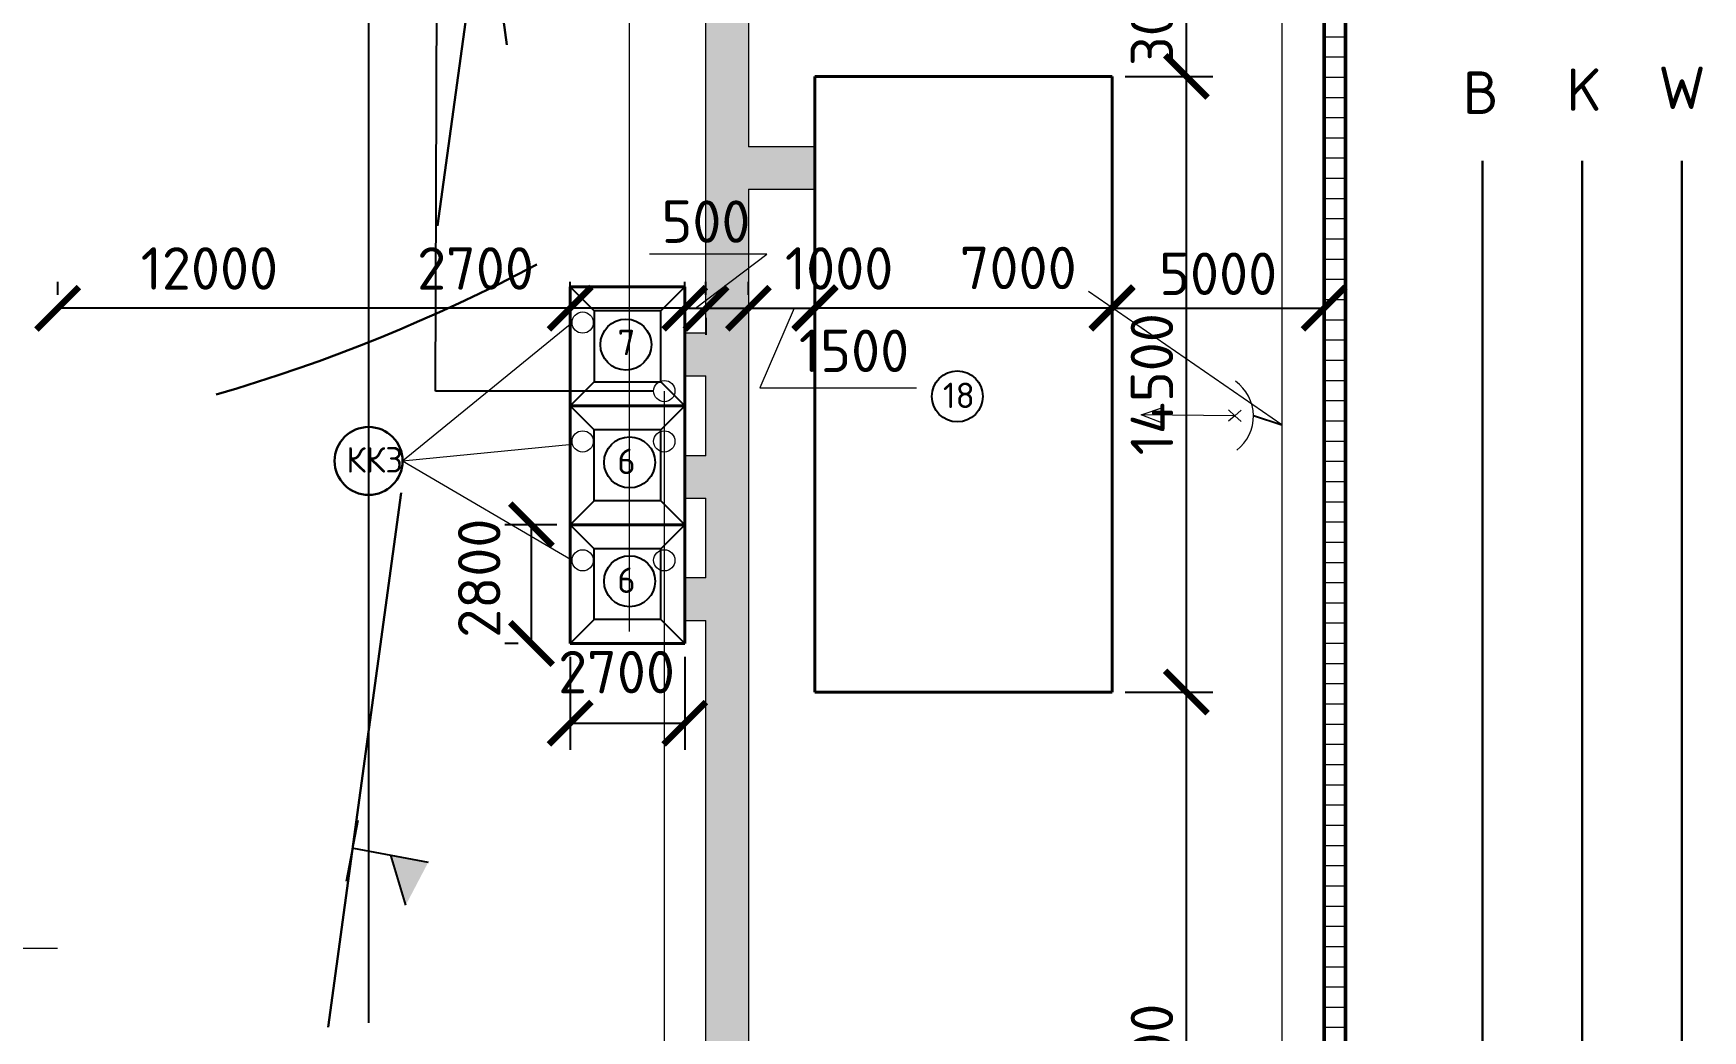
# Model space of a CAD drawing. Header units: millimetres. Extents: x -782 to 10910, y 3841 to 13237.
# Drawn here: x 6197.6 to 6276.3, y 7536.9 to 7583.9 of the extents above; entities that cross this region are included whole.
import ezdxf

# ---------------------------------------------------------------- set-up
doc = ezdxf.new("R2010")
doc.units = ezdxf.units.MM
doc.linetypes.add('штриховая2', pattern=[9.525, 6.35, -3.175])
doc.layers.add('1', color=7, linetype='Continuous')
for name, color, linetype, lineweight in [('желтый', 2, 'Continuous', 30), ('красный', 1, 'Continuous', 30), ('Оbводка', 1, 'Continuous', 90), ('Тонкая 0.3', 140, 'Continuous', 25)]:
    doc.layers.add(name, color=color, linetype=linetype, lineweight=lineweight)
doc.styles.add('2.5', font='isocpeur.ttf', dxfattribs={"height": 2})
doc.styles.add('Isocpeur', font='isocpeur.ttf')
doc.dimstyles.new('М500 стройгенп', dxfattribs={"dimtxt": 2, "dimasz": 2, "dimexe": 1.25, "dimexo": 0.625, "dimtad": 1, "dimlfac": 500, "dimtxsty": '2.5', "dimblk": 'ARCHTICK', "dimcen": 2.5, "dimadec": 0, "dimazin": 0, "dimtfac": 1, "dimtmove": 0, "dimatfit": 3, "dimfxl": 1, "dimarcsym": 0})

# ---------------------------------------------------------------- blocks, each defined once
blk = doc.blocks.new('_ArchTick')
at = {"color": 0, "linetype": 'ByBlock', "const_width": 0.15}
blk.add_lwpolyline([(-0.5, -0.5), (0.5, 0.5)], dxfattribs=at)
blk = doc.blocks.new('*D401')
at = {"color": 0, "lineweight": -2, "transparency": 16777216}
for p, q in [((6228.328, 7570.947), (6226.328, 7570.947)), ((6228.328, 7570.947), (6229.328, 7570.947)), ((6228.328, 7570.499), (6228.328, 7569.697)), ((6229.328, 7570.947), (6231.328, 7570.947)), ((6229.328, 7570.499), (6229.328, 7569.697))]:
    blk.add_line(p, q, dxfattribs=at)
at = {"layer": 'Defpoints', "color": 0, "lineweight": 30, "transparency": 16777216}
for p in [(6228.328, 7571.124), (6229.328, 7571.124), (6229.328, 7570.947)]:
    blk.add_point(p, dxfattribs=at)
at = {"color": 0, "lineweight": -2, "transparency": 16777216, "xscale": 2, "yscale": 2, "zscale": 2}
blk.add_blockref('_ArchTick', (6228.328, 7570.947), dxfattribs=at)
at = {"color": 0, "lineweight": -2, "transparency": 16777216, "xscale": 2, "yscale": 2, "zscale": 2, "rotation": 180}
blk.add_blockref('_ArchTick', (6229.328, 7570.947), dxfattribs=at)
at = {"color": 0, "lineweight": 20, "transparency": 16777216, "insert": (6229.328, 7575.029), "char_height": 2, "attachment_point": 5, "style": '2.5'}
blk.add_mtext('500', dxfattribs=at)
blk = doc.blocks.new('*D402')
at = {"color": 0, "lineweight": -2, "transparency": 16777216}
for p, q in [((6229.328, 7571.572), (6229.328, 7572.197)), ((6231.328, 7571.572), (6231.328, 7572.197)), ((6229.328, 7570.947), (6231.328, 7570.947))]:
    blk.add_line(p, q, dxfattribs=at)
at = {"layer": 'Defpoints', "color": 0, "lineweight": 30, "transparency": 16777216}
for p in [(6229.328, 7570.947), (6231.328, 7570.947), (6231.328, 7570.947)]:
    blk.add_point(p, dxfattribs=at)
at = {"color": 0, "lineweight": -2, "transparency": 16777216, "xscale": 2, "yscale": 2, "zscale": 2, "rotation": 180}
blk.add_blockref('_ArchTick', (6229.328, 7570.947), dxfattribs=at)
at = {"color": 0, "lineweight": -2, "transparency": 16777216, "xscale": 2, "yscale": 2, "zscale": 2}
blk.add_blockref('_ArchTick', (6231.328, 7570.947), dxfattribs=at)
at = {"color": 0, "lineweight": 20, "transparency": 16777216, "insert": (6235.601, 7572.822), "char_height": 2, "attachment_point": 5, "style": '2.5'}
blk.add_mtext('1000', dxfattribs=at)
blk = doc.blocks.new('*D403')
at = {"color": 0, "lineweight": -2, "transparency": 16777216}
for p, q in [((6231.328, 7571.572), (6231.328, 7572.197)), ((6234.465, 7571.572), (6234.465, 7572.197)), ((6231.328, 7570.947), (6234.465, 7570.947))]:
    blk.add_line(p, q, dxfattribs=at)
at = {"layer": 'Defpoints', "color": 0, "lineweight": 30, "transparency": 16777216}
for p in [(6231.328, 7570.947), (6234.465, 7570.947), (6234.465, 7570.947)]:
    blk.add_point(p, dxfattribs=at)
at = {"color": 0, "lineweight": -2, "transparency": 16777216, "xscale": 2, "yscale": 2, "zscale": 2, "rotation": 180}
blk.add_blockref('_ArchTick', (6231.328, 7570.947), dxfattribs=at)
at = {"color": 0, "lineweight": -2, "transparency": 16777216, "xscale": 2, "yscale": 2, "zscale": 2}
blk.add_blockref('_ArchTick', (6234.465, 7570.947), dxfattribs=at)
at = {"color": 0, "lineweight": 20, "transparency": 16777216, "insert": (6236.306, 7568.942), "char_height": 2, "attachment_point": 5, "style": '2.5'}
blk.add_mtext('1500', dxfattribs=at)
blk = doc.blocks.new('*D404')
at = {"color": 0, "lineweight": -2, "transparency": 16777216}
for p, q in [((6234.465, 7571.572), (6234.465, 7572.221)), ((6248.465, 7571.572), (6248.465, 7572.221)), ((6234.465, 7570.971), (6248.465, 7570.971))]:
    blk.add_line(p, q, dxfattribs=at)
at = {"layer": 'Defpoints', "color": 0, "lineweight": 30, "transparency": 16777216}
for p in [(6234.465, 7570.947), (6248.465, 7570.971), (6248.465, 7570.947)]:
    blk.add_point(p, dxfattribs=at)
at = {"color": 0, "lineweight": -2, "transparency": 16777216, "xscale": 2, "yscale": 2, "zscale": 2, "rotation": 180}
blk.add_blockref('_ArchTick', (6234.465, 7570.971), dxfattribs=at)
at = {"color": 0, "lineweight": -2, "transparency": 16777216, "xscale": 2, "yscale": 2, "zscale": 2}
blk.add_blockref('_ArchTick', (6248.465, 7570.971), dxfattribs=at)
at = {"color": 0, "lineweight": 20, "transparency": 16777216, "insert": (6244.043, 7572.846), "char_height": 2, "attachment_point": 5, "style": '2.5'}
blk.add_mtext('7000', dxfattribs=at)
blk = doc.blocks.new('*D379')
at = {"color": 0, "lineweight": -2, "transparency": 16777216}
for p, q in [((6248.465, 7571.572), (6248.465, 7572.197)), ((6258.465, 7571.572), (6258.465, 7572.197)), ((6248.465, 7570.947), (6258.465, 7570.947))]:
    blk.add_line(p, q, dxfattribs=at)
at = {"layer": 'Defpoints', "color": 0, "lineweight": 30, "transparency": 16777216}
for p in [(6248.465, 7570.947), (6258.465, 7570.947), (6258.465, 7570.947)]:
    blk.add_point(p, dxfattribs=at)
at = {"color": 0, "lineweight": -2, "transparency": 16777216, "xscale": 2, "yscale": 2, "zscale": 2, "rotation": 180}
blk.add_blockref('_ArchTick', (6248.465, 7570.947), dxfattribs=at)
at = {"color": 0, "lineweight": -2, "transparency": 16777216, "xscale": 2, "yscale": 2, "zscale": 2}
blk.add_blockref('_ArchTick', (6258.465, 7570.947), dxfattribs=at)
at = {"color": 0, "lineweight": 20, "transparency": 16777216, "insert": (6253.465, 7572.572), "char_height": 2, "attachment_point": 5, "style": '2.5'}
blk.add_mtext('5000', dxfattribs=at)
blk = doc.blocks.new('*D405')
at = {"color": 0, "lineweight": -2, "transparency": 16777216}
for p, q in [((6222.928, 7571.572), (6222.928, 7572.197)), ((6228.328, 7571.572), (6228.328, 7572.197)), ((6228.328, 7570.947), (6222.928, 7570.947))]:
    blk.add_line(p, q, dxfattribs=at)
at = {"layer": 'Defpoints', "color": 0, "lineweight": 30, "transparency": 16777216}
for p in [(6222.928, 7570.947), (6222.928, 7570.947), (6228.328, 7570.947)]:
    blk.add_point(p, dxfattribs=at)
at = {"color": 0, "lineweight": -2, "transparency": 16777216, "xscale": 2, "yscale": 2, "zscale": 2, "rotation": 180}
blk.add_blockref('_ArchTick', (6222.928, 7570.947), dxfattribs=at)
at = {"color": 0, "lineweight": -2, "transparency": 16777216, "xscale": 2, "yscale": 2, "zscale": 2}
blk.add_blockref('_ArchTick', (6228.328, 7570.947), dxfattribs=at)
at = {"color": 0, "lineweight": 20, "transparency": 16777216, "insert": (6218.466, 7572.822), "char_height": 2, "attachment_point": 5, "style": '2.5'}
blk.add_mtext('2700', dxfattribs=at)
blk = doc.blocks.new('*D380')
at = {"color": 0, "lineweight": -2, "transparency": 16777216}
for p, q in [((6198.773, 7571.572), (6198.773, 7572.197)), ((6222.928, 7571.572), (6222.928, 7572.197)), ((6222.928, 7570.947), (6198.773, 7570.947))]:
    blk.add_line(p, q, dxfattribs=at)
at = {"layer": 'Defpoints', "color": 0, "lineweight": 30, "transparency": 16777216}
for p in [(6198.773, 7570.947), (6198.773, 7570.947), (6222.928, 7570.947)]:
    blk.add_point(p, dxfattribs=at)
at = {"color": 0, "lineweight": -2, "transparency": 16777216, "xscale": 2, "yscale": 2, "zscale": 2, "rotation": 180}
blk.add_blockref('_ArchTick', (6198.773, 7570.947), dxfattribs=at)
at = {"color": 0, "lineweight": -2, "transparency": 16777216, "xscale": 2, "yscale": 2, "zscale": 2}
blk.add_blockref('_ArchTick', (6222.928, 7570.947), dxfattribs=at)
at = {"color": 0, "lineweight": 20, "transparency": 16777216, "insert": (6205.924, 7572.822), "char_height": 2, "attachment_point": 5, "style": '2.5'}
blk.add_mtext('12000', dxfattribs=at)
blk = doc.blocks.new('*D413')
at = {"color": 0, "lineweight": -2, "transparency": 16777216}
for p, q in [((6249.09, 7552.867), (6253.219, 7552.867)), ((6251.969, 7516.885), (6251.969, 7552.867)), ((6247.699, 7516.885), (6253.219, 7516.885))]:
    blk.add_line(p, q, dxfattribs=at)
at = {"layer": 'Defpoints', "color": 0, "lineweight": 30, "transparency": 16777216}
for p in [(6248.465, 7552.867), (6251.969, 7552.867), (6247.074, 7516.885)]:
    blk.add_point(p, dxfattribs=at)
at = {"color": 0, "lineweight": -2, "transparency": 16777216, "xscale": 2, "yscale": 2, "zscale": 2}
for p, rotation in [((6251.969, 7552.867), 90), ((6251.969, 7516.885), 270)]:
    blk.add_blockref('_ArchTick', p, dxfattribs=dict(at, rotation=rotation))
at = {"color": 0, "lineweight": 20, "transparency": 16777216, "insert": (6250.344, 7534.876), "char_height": 2, "attachment_point": 5, "rotation": 90, "style": '2.5'}
blk.add_mtext('18000', dxfattribs=at)
blk = doc.blocks.new('*D414')
at = {"color": 0, "lineweight": -2, "transparency": 16777216}
for p, q in [((6249.09, 7581.867), (6253.219, 7581.867)), ((6251.969, 7552.867), (6251.969, 7581.867)), ((6249.09, 7552.867), (6253.219, 7552.867))]:
    blk.add_line(p, q, dxfattribs=at)
at = {"layer": 'Defpoints', "color": 0, "lineweight": 30, "transparency": 16777216}
for p in [(6248.465, 7581.867), (6251.969, 7581.867), (6248.465, 7552.867)]:
    blk.add_point(p, dxfattribs=at)
at = {"color": 0, "lineweight": -2, "transparency": 16777216, "xscale": 2, "yscale": 2, "zscale": 2}
for p, rotation in [((6251.969, 7581.867), 90), ((6251.969, 7552.867), 270)]:
    blk.add_blockref('_ArchTick', p, dxfattribs=dict(at, rotation=rotation))
at = {"color": 0, "lineweight": 20, "transparency": 16777216, "insert": (6250.344, 7567.367), "char_height": 2, "attachment_point": 5, "rotation": 90, "style": '2.5'}
blk.add_mtext('14500', dxfattribs=at)
blk = doc.blocks.new('*D422')
at = {"color": 0, "lineweight": -2, "transparency": 16777216}
for p, q in [((6222.928, 7554.525), (6222.928, 7550.145)), ((6228.328, 7554.525), (6228.328, 7550.145)), ((6222.928, 7551.395), (6228.328, 7551.395))]:
    blk.add_line(p, q, dxfattribs=at)
at = {"layer": 'Defpoints', "color": 0, "lineweight": 30, "transparency": 16777216}
for p in [(6222.928, 7555.15), (6228.328, 7555.15), (6228.328, 7551.395)]:
    blk.add_point(p, dxfattribs=at)
at = {"color": 0, "lineweight": -2, "transparency": 16777216, "xscale": 2, "yscale": 2, "zscale": 2, "rotation": 180}
blk.add_blockref('_ArchTick', (6222.928, 7551.395), dxfattribs=at)
at = {"color": 0, "lineweight": -2, "transparency": 16777216, "xscale": 2, "yscale": 2, "zscale": 2}
blk.add_blockref('_ArchTick', (6228.328, 7551.395), dxfattribs=at)
at = {"color": 0, "lineweight": 20, "transparency": 16777216, "insert": (6225.112, 7553.805), "char_height": 2, "attachment_point": 5, "style": '2.5'}
blk.add_mtext('2700', dxfattribs=at)
blk = doc.blocks.new('*D423')
at = {"color": 0, "lineweight": -2, "transparency": 16777216}
for p, q in [((6222.303, 7560.75), (6219.853, 7560.75)), ((6221.103, 7555.15), (6221.103, 7560.75)), ((6220.478, 7555.15), (6219.853, 7555.15))]:
    blk.add_line(p, q, dxfattribs=at)
at = {"layer": 'Defpoints', "color": 0, "lineweight": 30, "transparency": 16777216}
for p in [(6221.103, 7560.75), (6222.928, 7560.75), (6221.103, 7555.15)]:
    blk.add_point(p, dxfattribs=at)
at = {"color": 0, "lineweight": -2, "transparency": 16777216, "xscale": 2, "yscale": 2, "zscale": 2}
for p, rotation in [((6221.103, 7560.75), 90), ((6221.103, 7555.15), 270)]:
    blk.add_blockref('_ArchTick', p, dxfattribs=dict(at, rotation=rotation))
at = {"color": 0, "lineweight": 20, "transparency": 16777216, "insert": (6218.641, 7558.23), "char_height": 2, "attachment_point": 5, "rotation": 90, "style": '2.5'}
blk.add_mtext('2800', dxfattribs=at)
blk = doc.blocks.new('*D385')
at = {"color": 0, "lineweight": -2, "transparency": 16777216}
for p, q in [((6241.09, 7587.867), (6253.219, 7587.867)), ((6251.969, 7581.867), (6251.969, 7587.867)), ((6249.09, 7581.867), (6253.219, 7581.867))]:
    blk.add_line(p, q, dxfattribs=at)
at = {"layer": 'Defpoints', "color": 0, "lineweight": 30, "transparency": 16777216}
for p in [(6240.465, 7587.867), (6251.969, 7587.867), (6248.465, 7581.867)]:
    blk.add_point(p, dxfattribs=at)
at = {"color": 0, "lineweight": -2, "transparency": 16777216, "xscale": 2, "yscale": 2, "zscale": 2}
for p, rotation in [((6251.969, 7587.867), 90), ((6251.969, 7581.867), 270)]:
    blk.add_blockref('_ArchTick', p, dxfattribs=dict(at, rotation=rotation))
at = {"color": 0, "lineweight": 25, "transparency": 16777216, "insert": (6250.344, 7585.114), "char_height": 2, "attachment_point": 5, "rotation": 90, "style": '2.5'}
blk.add_mtext('3000', dxfattribs=at)

msp = doc.modelspace()

# ---------------------------------------------------------------- hatches: boundary and pattern name
at = {"lineweight": 20}
h = msp.add_hatch(dxfattribs=at)
h.set_pattern_fill('AR-CONC', color=256, scale=0.02)
h.set_pattern_definition([(50, (3748.1777, 4396.676), (3.6436934, -0.3187817), [0.381, -4.191]), (355, (3748.1777, 4396.676), (-0.7048684, 3.821137), [0.3048, -3.3528117]), (100.45144, (3748.4813, 4396.6493), (2.938825, 3.502355), [0.3238002, -3.561805]), (46.1842, (3748.1777, 4397.692), (5.421581, -0.8408466), [0.5715, -6.2865]), (96.63556, (3748.6295, 4397.622), (4.748083, 4.9485225), [0.4857005, -5.342712]), (351.18415, (3748.1777, 4397.692), (4.748083, 4.9485225), [0.457199, -5.029195]), (21, (3748.6857, 4397.438), (3.0322878, -2.045304), [0.381, -4.191]), (326, (3748.6857, 4397.438), (1.2360406, 3.6837593), [0.3048, -3.3528]), (71.451445, (3748.9384, 4397.2674), (4.2683284, 1.6384554), [0.3238002, -3.5617988]), (37.5, (3748.1777, 4396.6759), (0.06177207, 1.69110078), [0, -3.31216, 0, -3.4036, 0, -3.3655]), (7.5, (3748.1777, 4396.6759), (1.33639325, 2.0036115), [0, -1.94056, 0, -3.23596, 0, -1.2827]), (327.5, (3747.0448, 4396.6759), (2.7118119, -0.1145749), [0, -1.27, 0, -3.9624, 0, -5.2578]), (317.5, (3746.5368, 4396.676), (2.9625836, 0.5085298), [0, -1.651, 0, -2.63144, 0, -3.7338])])
h.paths.add_polyline_path([(6235.073788, 7491.475008), (6234.073788, 7491.475008), (6234.073788, 7495.474998), (6235.073788, 7495.474998), (6235.073788, 7497.474998), (6234.073788, 7497.474998), (6234.073788, 7501.474988), (6235.073788, 7501.474988), (6235.073788, 7503.474988), (6234.073788, 7503.474988), (6234.073788, 7507.474978), (6235.073788, 7507.474978), (6235.073788, 7509.474978), (6234.073788, 7509.474978), (6234.073788, 7512.834966), (6235.073788, 7512.834966), (6235.073788, 7514.834966), (6234.073788, 7514.834966), (6234.073788, 7518.672167), (6232.073788, 7518.672167), (6232.073788, 7491.475008), (6213.36352, 7491.475008), (6213.36352, 7498.085273), (6232.073788, 7498.085273), (6232.073788, 7500.085273), (6229.563493, 7500.085273), (6229.563493, 7501.085158), (6227.563493, 7501.085214), (6227.563493, 7500.085273), (6224.163502, 7500.085273), (6224.163502, 7501.085273), (6222.163502, 7501.085273), (6222.163502, 7500.085273), (6218.763511, 7500.085273), (6218.763511, 7501.085273), (6216.763511, 7501.085273), (6216.763511, 7500.085273), (6213.36352, 7500.085273), (6213.36352, 7501.085273), (6211.36352, 7501.085273), (6211.36352, 7500.085273), (6211.36352, 7498.085273), (6211.36352, 7486.686093), (6213.36352, 7486.686093), (6213.36352, 7489.475008), (6232.073788, 7489.475008), (6232.073788, 7486.686093), (6234.073788, 7486.686093), (6234.073788, 7489.475008), (6235.073788, 7489.475008)])
h.paths.add_polyline_path([(6234.073788, 7520.885088), (6231.327727, 7520.885088), (6231.327727, 7523.622385), (6229.327727, 7523.622385), (6229.327727, 7518.885088), (6232.073788, 7518.885088), (6232.073788, 7518.672167), (6234.073788, 7518.672167)])
h.paths.add_polyline_path([(6231.327727, 7527.213151), (6229.327727, 7527.213151), (6229.327727, 7523.622385), (6231.327727, 7523.622385)])
h.paths.add_polyline_path([(6231.327727, 7576.554693), (6234.465221, 7576.554693), (6234.465221, 7578.554693), (6231.327727, 7578.554693), (6231.327727, 7589.909461), (6229.327727, 7588.315929), (6229.327727, 7569.769697), (6228.327727, 7569.769697), (6228.327727, 7567.769697), (6229.327727, 7567.769697), (6229.327727, 7563.995394), (6228.327727, 7563.995394), (6228.327727, 7562.511797), (6228.327727, 7561.995394), (6229.327727, 7561.995394), (6229.327727, 7558.240089), (6228.327727, 7558.240089), (6228.327727, 7556.911806), (6228.327727, 7556.240089), (6229.327727, 7556.240089), (6229.327727, 7527.213151), (6231.327727, 7527.213151)])
h.paths.add_polyline_path([(6231.327727, 7624.395888), (6229.327727, 7624.395888), (6229.327727, 7622.405119), (6231.327727, 7622.405119)])
h.paths.add_polyline_path([(6231.327727, 7626.386657), (6229.327727, 7626.386657), (6229.327727, 7624.395888), (6231.327727, 7624.395888)])
h.paths.add_polyline_path([(6231.327727, 7653.976559), (6229.327727, 7653.564978), (6229.327727, 7626.386657), (6231.327727, 7626.386657)])
h.paths.add_polyline_path([(6081.863635, 7494.410845), (6084.86363, 7494.410845), (6084.86363, 7497.29084), (6081.863635, 7497.29084)], flags=9)
h.paths.add_polyline_path([(6078.821124, 7684.627242), (6082.061119, 7684.627242), (6082.061119, 7687.507237), (6078.821124, 7687.507237)], flags=9)
h.paths.add_polyline_path([(5952.625277, 7688.970857), (5955.865272, 7688.970857), (5955.865272, 7691.850853), (5952.625277, 7691.850853)], flags=9)
h.paths.add_polyline_path([(5952.565277, 7494.410845), (5955.925272, 7494.410845), (5955.925272, 7497.29084), (5952.565277, 7497.29084)], flags=9)
h.paths.add_polyline_path([(6192.744836, 7494.410845), (6195.98483, 7494.410845), (6195.98483, 7497.29084), (6192.744836, 7497.29084)], flags=9)
h.paths.add_polyline_path([(6212.280517, 7688.970857), (6215.280512, 7688.970857), (6215.280512, 7691.850853), (6212.280517, 7691.850853)], flags=9)
h.paths.add_polyline_path([(6239.086586, 7521.587591), (6243.286586, 7521.587591), (6243.286586, 7526.387591), (6239.086586, 7526.387591)], flags=9)
h.paths.add_polyline_path([(6239.016311, 7525.643268), (6243.216311, 7525.643268), (6243.216311, 7530.443268), (6239.016311, 7530.443268)], flags=9)
h.paths.add_polyline_path([(5929.469399, 7584.524291), (5934.489399, 7584.524291), (5934.489399, 7590.137624), (5929.469399, 7590.137624)], flags=9)
h.paths.add_polyline_path([(6086.61817, 7723.742087), (6091.63817, 7723.742087), (6091.63817, 7729.355421), (6086.61817, 7729.355421)], flags=9)
h.paths.add_polyline_path([(6237.544183, 7619.26621), (6240.744183, 7619.26621), (6240.744183, 7624.06621), (6237.544183, 7624.06621)], flags=9)
h.paths.add_polyline_path([(6237.855023, 7622.223466), (6240.455023, 7622.223466), (6240.455023, 7627.023466), (6237.855023, 7627.023466)], flags=9)
h.paths.add_polyline_path([(6237.708313, 7625.136799), (6240.308313, 7625.136799), (6240.308313, 7629.936799), (6237.708313, 7629.936799)], flags=9)
h.paths.add_polyline_path([(6217.165799, 7562.426558), (6220.525793, 7562.426558), (6220.525793, 7565.306554), (6217.165799, 7565.306554)], flags=9)
h.paths.add_polyline_path([(6217.165799, 7522.295333), (6220.645793, 7522.295333), (6220.645793, 7525.175328), (6217.165799, 7525.175328)], flags=9)
h.paths.add_polyline_path([(6248.556443, 7522.295333), (6251.916438, 7522.295333), (6251.916438, 7525.175328), (6248.556443, 7525.175328)], flags=9)
h.paths.add_polyline_path([(6206.907712, 7709.135718), (6208.947708, 7709.135718), (6208.947708, 7712.015713), (6206.907712, 7712.015713)], flags=9)
h.paths.add_polyline_path([(6240.656343, 7602.963678), (6242.69634, 7602.963678), (6242.69634, 7605.843673), (6240.656343, 7605.843673)], flags=9)
h.paths.add_polyline_path([(6240.225003, 7565.46286), (6242.264999, 7565.46286), (6242.264999, 7568.342855), (6240.225003, 7568.342855)], flags=9)
h.paths.add_polyline_path([(6221.64664, 7505.862229), (6223.206637, 7505.862229), (6223.206637, 7508.742224), (6221.64664, 7508.742224)], flags=25)
h.paths.add_polyline_path([(6211.227562, 7506.165942), (6212.667559, 7506.165942), (6212.667559, 7509.045937), (6211.227562, 7509.045937)], flags=9)
h.paths.add_polyline_path([(6216.246649, 7505.862229), (6217.806646, 7505.862229), (6217.806646, 7508.742224), (6216.246649, 7508.742224)], flags=25)
h.paths.add_polyline_path([(6233.547372, 7678.637158), (6235.347369, 7678.637158), (6235.347369, 7681.517153), (6233.547372, 7681.517153)], flags=9)
h.paths.add_polyline_path([(6240.210606, 7512.82244), (6241.650603, 7512.82244), (6241.650603, 7515.702435), (6240.210606, 7515.702435)], flags=9)
h.paths.add_polyline_path([(6228.237374, 7706.020236), (6230.397371, 7706.020236), (6230.397371, 7708.900231), (6228.237374, 7708.900231)], flags=9)
h.paths.add_polyline_path([(6222.115445, 7590.180862), (6224.155442, 7590.180862), (6224.155442, 7593.060857), (6222.115445, 7593.060857)], flags=9)
h.paths.add_polyline_path([(6217.979006, 7710.381625), (6220.019003, 7710.381625), (6220.019003, 7713.26162), (6217.979006, 7713.26162)], flags=9)
h.paths.add_polyline_path([(6224.8607, 7556.754908), (6226.300698, 7556.754908), (6226.300698, 7559.634903), (6224.8607, 7559.634903)], flags=9)
h.paths.add_polyline_path([(6240.802721, 7489.949803), (6242.002719, 7489.949803), (6242.002719, 7492.829798), (6240.802721, 7492.829798)], flags=9)
h.paths.add_polyline_path([(6234.532208, 7664.847544), (6235.972205, 7664.847544), (6235.972205, 7667.727539), (6234.532208, 7667.727539)], flags=9)
h.paths.add_polyline_path([(6219.917188, 7678.951133), (6221.957185, 7678.951133), (6221.957185, 7681.831128), (6219.917188, 7681.831128)], flags=9)
h.paths.add_polyline_path([(6220.078526, 7662.666867), (6222.118522, 7662.666867), (6222.118522, 7665.546862), (6220.078526, 7665.546862)], flags=9)
h.paths.add_polyline_path([(6220.155888, 7673.719522), (6221.595885, 7673.719522), (6221.595885, 7676.599517), (6220.155888, 7676.599517)], flags=9)
h.paths.add_polyline_path([(6231.952549, 7471.104259), (6233.392547, 7471.104259), (6233.392547, 7473.984254), (6231.952549, 7473.984254)], flags=9)
h.paths.add_polyline_path([(6240.571789, 7502.033902), (6241.771787, 7502.033902), (6241.771787, 7504.913898), (6240.571789, 7504.913898)], flags=9)
h.paths.add_polyline_path([(6240.802721, 7495.949793), (6242.002719, 7495.949793), (6242.002719, 7498.829788), (6240.802721, 7498.829788)], flags=9)
h.paths.add_polyline_path([(6240.210606, 7507.422449), (6241.650603, 7507.422449), (6241.650603, 7510.302444), (6240.210606, 7510.302444)], flags=9)
h.paths.add_polyline_path([(6226.994117, 7506.522542), (6229.034114, 7506.522542), (6229.034114, 7509.402538), (6226.994117, 7509.402538)], flags=25)
h.paths.add_polyline_path([(6224.8607, 7567.954889), (6226.300698, 7567.954889), (6226.300698, 7570.834885), (6224.8607, 7570.834885)], flags=9)
h.paths.add_polyline_path([(6224.8607, 7562.354899), (6226.300698, 7562.354899), (6226.300698, 7565.234894), (6224.8607, 7565.234894)], flags=9)
h.paths.add_polyline_path([(6229.327727, 7622.405119), (6229.327727, 7588.315929), (6231.327727, 7589.909461), (6231.327727, 7622.405119)])
h = msp.add_hatch(dxfattribs=at)
h.set_pattern_fill('ANSI31', color=256, scale=0.3, angle=135)
h.set_pattern_definition([(180, (3748.1777, 4396.6759), (-2e-16, -0.9525), [])])
h.paths.add_polyline_path([(6259.465221, 7729.414934), (6258.465221, 7728.414934), (6258.465221, 7703.686093), (6259.465221, 7703.686093)])
h.paths.add_polyline_path([(6259.465221, 7523.622385), (6258.465221, 7523.622385), (6258.465221, 7486.686093), (6259.465221, 7486.686093)])
h.paths.add_polyline_path([(6259.465221, 7479.686093), (6258.465221, 7479.686093), (6258.465221, 7456.471981), (6259.465221, 7455.471981)])
h.paths.add_polyline_path([(6259.465221, 7527.213151), (6258.465221, 7527.213151), (6258.465221, 7523.622385), (6259.465221, 7523.622385)])
h.paths.add_polyline_path([(6259.465221, 7622.405119), (6258.465221, 7622.405119), (6258.465221, 7527.213151), (6259.465221, 7527.213151)])
h.paths.add_polyline_path([(6259.465221, 7624.395888), (6258.465221, 7624.395888), (6258.465221, 7622.405119), (6259.465221, 7622.405119)])
h.paths.add_polyline_path([(6259.465221, 7626.386657), (6258.465221, 7626.386657), (6258.465221, 7624.395888), (6259.465221, 7624.395888)])
h.paths.add_polyline_path([(6259.465221, 7696.686093), (6258.465221, 7696.686093), (6258.465221, 7688.638894), (6259.465221, 7688.638894)])
h.paths.add_polyline_path([(6258.465221, 7687.0097), (6259.465221, 7687.0097), (6259.465221, 7688.638894), (6258.465221, 7688.638894)])
h.paths.add_polyline_path([(6259.465221, 7685.0097), (6258.465221, 7685.0097), (6258.465221, 7626.386657), (6259.465221, 7626.386657)])
at = {"lineweight": 25}
h = msp.add_hatch(dxfattribs=at)
h.set_pattern_fill('ANSI31', color=256)
h.set_pattern_definition([(45, (6572.8187, 3022.8787), (-2.245064, 2.245064), [])])
h.paths.add_polyline_path([(6204.627026, 7486.686093), (6199.090341, 7486.686093), (6199.090341, 7479.686093), (6203.670066, 7479.686093)])
h.paths.add_polyline_path([(6176.979931, 7489.271416), (6177.293382, 7491.569897, -0.033531004), (6174.872584, 7493.686093), (5992.872584, 7493.686093, -0.033546474), (5990.450606, 7491.568997), (5990.764715, 7489.271345, -0.454591532), (5992.58143, 7487.686093), (6175.163738, 7487.686093, -0.454492205)])
h.paths.add_polyline_path([(6203.07002, 7707.932252), (6201.990544, 7708.039551, -0.097320235), (6193.819793, 7703.692663), (5964.075106, 7703.686127), (5962.97992, 7695.675029, -0.071737884), (5969.756528, 7696.685812), (5975.902021, 7696.71553, -0.164269753), (5990.450606, 7691.803188), (5990.764715, 7694.10084, -0.374956444), (5989.381435, 7695.686093, -1), (5992.58143, 7695.686093), (6175.163738, 7695.686093, -1), (6178.363732, 7695.686093, -0.381458001), (6176.944332, 7694.09632), (6177.262301, 7691.749118, -0.164703998), (6191.843146, 7696.686093), (6204.593504, 7696.686093)])
h.paths.add_polyline_path([(5969.122028, 7697.813651, -1), (5969.442027, 7697.813651, -1)], flags=16)
h.paths.add_polyline_path([(6176.944332, 7694.09632, -0.447745786), (6175.163738, 7695.686093), (5992.58143, 7695.686093, -0.454591532), (5990.764715, 7694.10084), (5990.450606, 7691.803188, -0.033546474), (5992.872584, 7689.686093), (6174.902504, 7689.686523, -0.032682346), (6177.262301, 7691.749118)])
h.paths.add_polyline_path([(6104.747378, 7695.088492), (6104.747378, 7701.688492), (6099.947378, 7701.688492), (6099.947378, 7695.088492)], flags=24)
h.paths.add_polyline_path([(6104.747378, 7687.739991), (6104.747378, 7694.339991), (6099.947378, 7694.339991), (6099.947378, 7687.739991)], flags=9)
h.paths.add_polyline_path([(6004.809738, 7688.011093), (6011.009738, 7688.011093), (6011.009738, 7692.811093), (6004.809738, 7692.811093)], flags=9)
at = {"lineweight": 20}
h = msp.add_hatch(dxfattribs=at)
h.set_pattern_fill('AR-CONC', color=256, scale=0.025)
h.set_pattern_definition([(50, (6572.8187, 3022.8787), (4.5546167, -0.398477), [0.47625, -5.23875]), (355, (6572.8187, 3022.8787), (-0.8810855, 4.776421), [0.381, -4.1910146]), (100.45144, (6573.1982, 3022.8455), (3.673531, 4.377944), [0.40475, -4.452256]), (46.1842, (6572.8187, 3024.1487), (6.776976, -1.051058), [0.714375, -7.858125]), (96.63556, (6573.3834, 3024.061), (5.935103, 6.185653), [0.607126, -6.67839]), (351.18415, (6572.819, 3024.149), (5.935103, 6.185653), [0.571499, -6.286493]), (21, (6573.4537, 3023.831), (3.7903598, -2.55663), [0.47625, -5.23875]), (326, (6573.4537, 3023.831), (1.5450507, 4.604699), [0.381, -4.191]), (71.45144, (6573.7696, 3023.618), (5.3354105, 2.0480692), [0.40475, -4.4522484]), (37.5, (6572.8187, 3022.8787), (0.0772151, 2.11387597), [0, -4.1402, 0, -4.2545, 0, -4.206875]), (7.5, (6572.8187, 3022.8787), (1.6704916, 2.5045144), [0, -2.4257, 0, -4.04495, 0, -1.603375]), (327.5, (6571.4026, 3022.8787), (3.3897649, -0.1432186), [0, -1.5875, 0, -4.953, 0, -6.57225]), (317.5, (6570.7676, 3022.8787), (3.7032295, 0.6356623), [0, -2.06375, 0, -3.2893, 0, -4.66725])])
h.paths.add_polyline_path([(6256.465221, 7486.686093), (6204.627026, 7486.686093), (6203.670066, 7479.686093), (6256.465221, 7479.686093)])
edge = h.paths.add_edge_path()
edge.add_line((6204.627026, 7486.686093), (6185.781544, 7486.686093))
edge.add_arc((6185.781544, 7498.686479), 12.000386, 223.86662461, 270, ccw=False)
edge.add_line((6177.129806, 7490.370427), (6176.979931, 7489.271416))
edge.add_arc((6176.763735, 7487.686093), 1.599997, 0, 82.23429528, ccw=False)
edge.add_arc((6176.763735, 7487.686093), 1.599997, -180, 0, ccw=False)
edge.add_line((6175.163738, 7487.686093), (5992.58143, 7487.686093))
edge.add_arc((5990.981432, 7487.686093), 1.599997, -180, 0, ccw=False)
edge.add_arc((5990.981432, 7487.686093), 1.599997, 97.78457087, 180, ccw=False)
edge.add_line((5990.764715, 7489.271345), (5990.614573, 7490.369607))
edge.add_arc((5981.963624, 7498.686479), 12.000386, 270, 316.12794469, ccw=False)
edge.add_line((5981.963624, 7486.686093), (5963.118141, 7486.686093))
edge.add_line((5963.118141, 7486.686093), (5964.075101, 7479.686093))
edge.add_line((5964.075101, 7479.686093), (6203.670066, 7479.686093))
edge.add_line((6203.670066, 7479.686093), (6204.627026, 7486.686093))
edge = h.paths.add_edge_path()
edge.add_arc((6185.781544, 7498.686479), 12.000386, 204.62550124, 223.86662461, ccw=False)
edge.add_line((6174.872584, 7493.686093), (6082.124834, 7493.686093))
edge.add_arc((6080.990942, 7494.078881), 1.199998, 199.10645728, 340.89354272, ccw=False)
edge.add_line((6079.857049, 7493.686093), (5992.872584, 7493.686093))
edge.add_arc((5981.963624, 7498.686479), 12.000386, 316.12794469, 335.37449876, ccw=False)
edge.add_line((5990.614573, 7490.369607), (5990.764715, 7489.271345))
edge.add_arc((5990.981432, 7487.686093), 1.599997, 0, 97.78457087, ccw=False)
edge.add_line((5992.58143, 7487.686093), (6175.163738, 7487.686093))
edge.add_arc((6176.763735, 7487.686093), 1.599997, 82.23429528, 180, ccw=False)
edge.add_line((6176.979931, 7489.271416), (6177.129806, 7490.370427))
edge = h.paths.add_edge_path()
edge.add_line((6203.645234, 7703.686093), (5964.075101, 7703.686093))
edge.add_line((5964.075101, 7703.686093), (5963.118141, 7696.686093))
edge.add_line((5963.118141, 7696.686093), (5981.963624, 7696.686093))
edge.add_arc((5981.963624, 7684.685706), 12.000386, 43.87205531, 90, ccw=False)
edge.add_line((5990.614573, 7693.002578), (5990.764715, 7694.10084))
edge.add_arc((5990.981432, 7695.686093), 1.599997, 180, 262.21542913, ccw=False)
edge.add_arc((5990.981432, 7695.686093), 1.599997, 0, 180, ccw=False)
edge.add_line((5992.58143, 7695.686093), (6175.163738, 7695.686093))
edge.add_arc((6176.763735, 7695.686093), 1.599997, 0, 180, ccw=False)
edge.add_arc((6176.763735, 7695.686093), 1.599997, -83.51900907, 0, ccw=False)
edge.add_line((6176.944332, 7694.09632), (6177.262301, 7691.749118))
edge.add_arc((6236.704062, 7598.995311), 110.1662, 117.53133097, 122.65399107, ccw=False)
edge.add_line((6185.781544, 7696.686093), (6204.593504, 7696.686093))
edge.add_line((6204.593504, 7696.686093), (6203.645234, 7703.686093))
edge = h.paths.add_edge_path()
edge.add_line((5964.075101, 7703.686093), (5954.824206, 7703.686093))
edge.add_line((5954.824206, 7703.686093), (5954.82832, 7696.293524))
edge.add_arc((5957.872584, 7684.686093), 12, 90, 104.69589657, ccw=False)
edge.add_line((5957.872584, 7696.686093), (5963.118141, 7696.686093))
edge.add_line((5963.118141, 7696.686093), (5964.075101, 7703.686093))
edge = h.paths.add_edge_path()
edge.add_line((6177.262301, 7691.749118), (6176.944332, 7694.09632))
edge.add_arc((6176.763735, 7695.686093), 1.599997, 180, 276.48099093, ccw=False)
edge.add_line((6175.163738, 7695.686093), (5992.58143, 7695.686093))
edge.add_arc((5990.981432, 7695.686093), 1.599997, -97.78457087, 0, ccw=False)
edge.add_line((5990.764715, 7694.10084), (5990.614573, 7693.002578))
edge.add_arc((5981.963624, 7684.685706), 12.000386, 24.62550124, 43.87205531, ccw=False)
edge.add_line((5992.872584, 7689.686093), (6077.482453, 7689.686093))
edge.add_arc((6078.06843, 7688.638894), 1.199998, 60.7700888, 119.2299112, ccw=False)
edge.add_line((6078.654408, 7689.686093), (6174.872584, 7689.686093))
edge.add_arc((6177.012851, 7689.622486), 2.141212, 83.30987815, 178.29773268, ccw=False)
h.paths.add_polyline_path([(6078.821124, 7688.970857), (6082.061119, 7688.970857), (6082.061119, 7689.686093), (6078.821124, 7689.686093)])
h.paths.add_polyline_path([(6204.593504, 7696.686093), (6256.465221, 7696.686093), (6256.465221, 7703.686093), (6203.645234, 7703.686093)])
edge = h.paths.add_edge_path()
edge.add_arc((5962.872584, 7679.686093), 24, 109.59180627, 180)
edge.add_line((5938.872584, 7679.686093), (5938.872584, 7503.686093))
edge.add_arc((5962.872584, 7503.686093), 24, 180, 270)
edge.add_line((5962.872584, 7479.686093), (5964.075101, 7479.686093))
edge.add_line((5964.075101, 7479.686093), (5963.118141, 7486.686093))
edge.add_line((5963.118141, 7486.686093), (5957.872584, 7486.686093))
edge.add_arc((5934.902021, 7475.71553), 25.455844, 25.52877937, 64.47122063)
edge.add_line((5945.872584, 7498.686093), (5945.872584, 7684.686093))
edge.add_arc((5957.872584, 7684.686093), 12, 104.69589657, 180, ccw=False)
edge.add_line((5954.82832, 7696.293524), (5954.824979, 7702.296622))
h = msp.add_hatch(dxfattribs=at)
h.set_pattern_fill('ANSI31', color=256, angle=90)
h.set_pattern_definition([(135, (3748.1777, 4396.676), (-2.245064, -2.245064), [])])
h.paths.add_polyline_path([(5992.872584, 7493.686093, -0.084176912), (5990.614573, 7490.369607), (5990.764715, 7489.271345, -0.454591532), (5992.58143, 7487.686093), (6175.163738, 7487.686093, -0.454492205), (6176.979931, 7489.271416), (6177.129806, 7490.370427, -0.084153049), (6174.872584, 7493.686093), (6082.124834, 7493.686093, -0.71189231), (6079.857049, 7493.686093)])
h.paths.add_polyline_path([(5992.58143, 7695.686093, -0.454591532), (5990.764715, 7694.10084), (5990.614573, 7693.002578, -0.084176912), (5992.872584, 7689.686093), (6077.482453, 7689.686093, -0.260759243), (6078.654408, 7689.686093), (6174.872584, 7689.686093, -0.083164554), (6177.09722, 7692.967723), (6176.944332, 7694.09632, -0.447745786), (6175.163738, 7695.686093)])
h.paths.add_polyline_path([(6078.823507, 7689.031246), (6084.223507, 7689.031246), (6084.223507, 7693.831246), (6078.823507, 7693.831246)], flags=9)
h.paths.add_polyline_path([(6212.528158, 7688.38516), (6217.528158, 7688.38516), (6217.528158, 7693.18516), (6212.528158, 7693.18516)], flags=9)
at = {"layer": 'Тонкая 0.3', "ltscale": 5}
msp.add_hatch(color=7, dxfattribs=at).paths.add_polyline_path([(6216.237392, 7544.846839), (6214.477777, 7545.181943), (6215.180227, 7542.83046)])

# ---------------------------------------------------------------- linework, layer by layer
at = {"linetype": 'штриховая2', "lineweight": 30, "ltscale": 4}
for p, q in [((6201.192938, 7721.788623), (6221.348001, 7573.006583)), ((6201.195367, 7461.5841), (6221.522403, 7610.272855))]:
    msp.add_line(p, q, dxfattribs=at)
at = {"lineweight": 50}
msp.add_line((6259.465221, 7685.0097), (6259.465221, 7486.686093), dxfattribs=at)
at = {"color": 240, "lineweight": 20, "true_color": 0xed1f24}
for p, q in [((6256.465221, 7664.23192), (6256.465221, 7458.471978)), ((6225.710255, 7585.43365), (6225.710255, 7555.724467)), ((6256.465221, 7565.455596), (6247.358686, 7571.734246))]:
    msp.add_line(p, q, dxfattribs=at)
at = {"color": 5, "lineweight": 25}
for p, q in [((6216.587158, 7567.044418), (6216.764313, 7624.786667)), ((6226.861711, 7567.044418), (6216.587158, 7567.044418))]:
    msp.add_line(p, q, dxfattribs=at)
at = {"color": 3, "lineweight": 25}
msp.add_line((6213.42637, 7595.589102), (6213.42637, 7537.275967), dxfattribs=at)
at = {"lineweight": 20}
for p, q in [((6229.327727, 7569.769697), (6229.327727, 7592.460723)), ((6231.327727, 7590.928452), (6231.327727, 7578.554693)), ((6234.465221, 7578.554693), (6231.327727, 7578.554693)), ((6231.327727, 7576.554693), (6231.327727, 7520.885088)), ((6231.327727, 7576.554693), (6234.465221, 7576.554693)), ((6232.189752, 7573.494313), (6226.65759, 7573.494313)), ((6228.827727, 7570.947461), (6232.189752, 7573.494313)), ((6233.490308, 7570.947461), (6231.866852, 7567.197461)), ((6229.327727, 7569.769697), (6228.327727, 7569.769697)), ((6228.327727, 7567.769697), (6229.327727, 7567.769697)), ((6229.327727, 7563.995394), (6229.327727, 7567.769697)), ((6231.866852, 7567.197461), (6239.241456, 7567.197461)), ((6229.327727, 7563.995394), (6228.327727, 7563.995394)), ((6228.327727, 7561.995394), (6229.327727, 7561.995394)), ((6229.327727, 7558.240089), (6229.327727, 7561.995394)), ((6229.327727, 7558.240089), (6228.327727, 7558.240089)), ((6228.327727, 7556.240089), (6229.327727, 7556.240089)), ((6229.327727, 7518.885088), (6229.327727, 7556.240089))]:
    msp.add_line(p, q, dxfattribs=at)
at = {"lineweight": 40}
for p, q in [((6234.465221, 7552.867134), (6234.465221, 7581.867134)), ((6234.465221, 7581.867134), (6248.465221, 7581.867134)), ((6248.465221, 7581.867134), (6248.465221, 7552.867134)), ((6228.327727, 7571.949602), (6222.927736, 7571.949602)), ((6222.927736, 7571.949602), (6222.927736, 7566.349611)), ((6228.327727, 7566.349611), (6228.327727, 7571.949602)), ((6228.327727, 7566.349611), (6222.927736, 7566.349611)), ((6222.927736, 7566.349611), (6222.927736, 7560.74962)), ((6222.927736, 7566.349611), (6228.327727, 7566.349611)), ((6228.327727, 7560.74962), (6228.327727, 7566.349611)), ((6222.927736, 7560.74962), (6228.327727, 7560.74962)), ((6228.327727, 7560.74962), (6222.927736, 7560.74962)), ((6222.927736, 7560.74962), (6222.927736, 7555.14963)), ((6222.927736, 7560.74962), (6228.327727, 7560.74962)), ((6228.327727, 7555.14963), (6228.327727, 7560.74962)), ((6222.927736, 7555.14963), (6228.327727, 7555.14963)), ((6248.465221, 7552.867134), (6234.465221, 7552.867134))]:
    msp.add_line(p, q, dxfattribs=at)
at = {"color": 5, "lineweight": 30}
msp.add_line((6265.916494, 7528.813149), (6265.916494, 7577.893985), dxfattribs=at)
at = {"color": 3, "lineweight": 30}
msp.add_line((6270.619616, 7577.893985), (6270.619616, 7525.222382), dxfattribs=at)
at = {"color": 1, "lineweight": 30}
msp.add_line((6275.322738, 7577.893985), (6275.322738, 7454.640124), dxfattribs=at)
at = {"lineweight": 25}
for p, q in [((6222.927736, 7571.949602), (6224.059105, 7570.818233)), ((6228.327727, 7571.949602), (6227.196358, 7570.818233)), ((6227.196358, 7570.818233), (6224.059105, 7570.818233)), ((6224.059105, 7570.818233), (6224.059105, 7567.48098)), ((6227.196358, 7567.48098), (6227.196358, 7570.818233)), ((6228.327727, 7569.769693), (6228.327727, 7567.769697)), ((6222.927736, 7566.349611), (6224.059105, 7567.48098)), ((6224.059105, 7567.48098), (6227.196358, 7567.48098)), ((6228.327727, 7566.349611), (6227.196358, 7567.48098)), ((6222.927736, 7566.349611), (6224.059105, 7565.218242)), ((6228.327727, 7566.349611), (6227.196358, 7565.218242)), ((6227.196358, 7565.218242), (6224.059105, 7565.218242)), ((6224.059105, 7561.880989), (6224.059105, 7565.218242)), ((6227.196358, 7561.880989), (6227.196358, 7565.218242)), ((6228.327727, 7564.511794), (6228.327727, 7562.511797)), ((6222.927736, 7560.74962), (6224.059105, 7561.880989)), ((6227.196358, 7561.880989), (6224.059105, 7561.880989)), ((6228.327727, 7560.74962), (6227.196358, 7561.880989)), ((6222.927736, 7560.74962), (6224.059105, 7559.618251)), ((6228.327727, 7560.74962), (6227.196358, 7559.618251)), ((6227.196358, 7559.618251), (6224.059105, 7559.618251)), ((6224.059105, 7556.280999), (6224.059105, 7559.618251)), ((6227.196358, 7556.280999), (6227.196358, 7559.618251)), ((6228.327727, 7558.911803), (6228.327727, 7556.911806)), ((6222.927736, 7555.14963), (6224.059105, 7556.280999)), ((6227.196358, 7556.280999), (6224.059105, 7556.280999)), ((6228.327727, 7555.14963), (6227.196358, 7556.280999))]:
    msp.add_line(p, q, dxfattribs=at)
at = {"color": 3, "lineweight": 20}
for q in [(6223.014934, 7570.272929), (6223.03355, 7564.537774), (6223.014934, 7559.072947)]:
    msp.add_line((6215.026368, 7563.75361), q, dxfattribs=at)
at = {"color": 5, "lineweight": 20}
msp.add_line((6227.361711, 7567.044418), (6227.361711, 7527.213151), dxfattribs=at)
at = {"color": 1, "lineweight": 25}
msp.add_line((6255.130516, 7565.898538), (6256.465221, 7565.455596), dxfattribs=at)
at = {"linetype": 'штриховая2', "lineweight": 20}
msp.add_line((6198.772584, 7540.786093), (5968.972584, 7540.786093), dxfattribs=at)
at = {"lineweight": 50}
msp.add_lwpolyline([(6258.465221, 7685.0097), (6258.465221, 7486.686093)], dxfattribs=at)
at = {"color": 3, "lineweight": 20}
for centre in [(6223.514934, 7570.272929), (6223.514934, 7564.672938), (6223.514934, 7559.072947)]:
    msp.add_circle(centre, 0.5, dxfattribs=at)
at = {"color": 5, "lineweight": 20}
for centre in [(6227.361711, 7567.044418), (6227.361711, 7564.672938), (6227.361711, 7559.072947)]:
    msp.add_circle(centre, 0.5, dxfattribs=at)
at = {"linetype": 'штриховая2', "lineweight": 30, "ltscale": 4}
msp.add_arc((6183.872584, 7643.686093), 80, 286.23861516, 297.9332575, dxfattribs=at)
at = {"layer": 'желтый', "color": 3}
msp.add_circle((6213.42637, 7563.75361), 1.599997, dxfattribs=at)
at = {"layer": 'красный', "color": 1, "lineweight": 20}
for p, q in [((6249.843673, 7565.921879), (6250.902628, 7566.287802)), ((6250.896343, 7565.510464), (6249.843673, 7565.921879)), ((6254.253522, 7565.886221), (6249.843673, 7565.921879)), ((6254.253522, 7565.886221), (6253.955373, 7565.622619)), ((6254.253522, 7565.886221), (6253.959675, 7566.154611)), ((6254.253522, 7565.886221), (6254.55167, 7566.149824)), ((6254.253522, 7565.886221), (6254.547369, 7565.617832))]:
    msp.add_line(p, q, dxfattribs=at)
msp.add_arc((6253.111842, 7565.858645), 2.019068, 307.53861683, 54.72563763, dxfattribs=at)
at = {"layer": 'Оbводка', "color": 0, "lineweight": -2}
for centre in [(6225.552449, 7569.234507), (6241.173208, 7566.794926), (6225.725652, 7563.685678), (6225.725652, 7558.085687)]:
    msp.add_circle(centre, 1.199998, dxfattribs=at)
at = {"layer": 'Тонкая 0.3', "color": 7, "ltscale": 5}
for p, q in [((6212.925152, 7546.818833), (6212.37607, 7543.935629)), ((6212.718162, 7545.517047), (6216.237392, 7544.846839)), ((6215.180227, 7542.83046), (6214.477777, 7545.181943))]:
    msp.add_line(p, q, dxfattribs=at)

# ---------------------------------------------------------------- texts
at = {"lineweight": 40, "width": 15.99997333, "attachment_point": 5, "style": 'Isocpeur'}
for s, insert, char_height in [('K', (6270.702972, 7581.244738), 2), ('W', (6275.325826, 7581.337027), 2), ('В', (6265.825754, 7581.106147), 2), ('7', (6225.580699, 7569.334887), 1.199998), ('18', (6241.245001, 7566.842858), 1.199998), ('6', (6225.580699, 7563.734896), 1.199998), ('6', (6225.580699, 7558.134906), 1.199998)]:
    msp.add_mtext(s, dxfattribs=dict(at, insert=insert, char_height=char_height))
at = {"layer": '1', "color": 3, "insert": (6212.371397, 7564.406555), "char_height": 1.199998, "width": 335.51997649, "attachment_point": 1, "style": 'Isocpeur'}
msp.add_mtext('КК3', dxfattribs=at)

# ---------------------------------------------------------------- dimensions: what is measured, and where the dimension line sits
at = {"lineweight": 25}
dim = msp.add_linear_dim(base=(6251.968798, 7587.867134), p1=(6248.465221, 7581.867134), p2=(6240.465221, 7587.867134), angle=90, dimstyle='М500 стройгенп', override={"dimtmove": 2}, dxfattribs=at)
dim.commit()
dim.dimension.update_dxf_attribs({"geometry": '*D385', "text_midpoint": (6250.343798, 7585.113943), "dimtype": 160})
at = {"lineweight": 20}
dim = msp.add_linear_dim(base=(6251.968798, 7581.867134), p1=(6248.465221, 7552.867134), p2=(6248.465221, 7581.867134), angle=90, dimstyle='М500 стройгенп', dxfattribs=at)
dim.commit()
dim.dimension.update_dxf_attribs({"geometry": '*D414', "text_midpoint": (6250.343798, 7567.367134)})
for base, p1, p2, override, picture, middle in [((6229.327727, 7570.947461), (6228.327727, 7571.123745), (6229.327727, 7571.123745), {"dimtxt": 2, "dimtmove": 2}, '*D401', (6229.327727, 7575.029263)), ((6222.927736, 7570.947461), (6228.327727, 7570.947461), (6222.927736, 7570.947461), {"dimtxt": 2, "dimtmove": 2}, '*D405', (6218.466058, 7572.822461)), ((6231.327727, 7570.947461), (6229.327727, 7570.947461), (6231.327727, 7570.947461), {"dimtxt": 2, "dimtmove": 2}, '*D402', (6235.600754, 7572.822461)), ((6248.465221, 7570.971327), (6234.465221, 7570.947461), (6248.465221, 7570.947461), {"dimtxt": 2, "dimtmove": 2}, '*D404', (6244.042977, 7572.846327)), ((6228.327727, 7551.395274), (6222.927736, 7555.14963), (6228.327727, 7555.14963), {"dimtmove": 2}, '*D422', (6225.112031, 7553.804785))]:
    dim = msp.add_linear_dim(base=base, p1=p1, p2=p2, dimstyle='М500 стройгенп', override=override, dxfattribs=at)
    dim.commit()
    dim.dimension.update_dxf_attribs({"geometry": picture, "text_midpoint": middle, "dimtype": 160})
for base, p1, p2, text, picture, middle in [((6198.772584, 7570.947461), (6222.927736, 7570.947461), (6198.772584, 7570.947461), '12000', '*D380', (6205.924424, 7572.822461)), ((6234.465221, 7570.947461), (6231.327727, 7570.947461), (6234.465221, 7570.947461), '1500', '*D403', (6236.305786, 7568.942251))]:
    dim = msp.add_linear_dim(base=base, p1=p1, p2=p2, text=text, dimstyle='М500 стройгенп', override={"dimtxt": 2, "dimtmove": 2}, dxfattribs=at)
    dim.commit()
    dim.dimension.update_dxf_attribs({"geometry": picture, "text_midpoint": middle, "dimtype": 160})
dim = msp.add_linear_dim(base=(6258.465221, 7570.947461), p1=(6248.465221, 7570.947461), p2=(6258.465221, 7570.947461), dimstyle='М500 стройгенп', override={"dimtxt": 2}, dxfattribs=at)
dim.commit()
dim.dimension.update_dxf_attribs({"geometry": '*D379', "text_midpoint": (6253.465221, 7572.572461)})
dim = msp.add_linear_dim(base=(6221.1025203, 7560.7496203), p1=(6221.1025203, 7555.1496296), p2=(6222.9277359, 7560.7496203), angle=90, dimstyle='М500 стройгенп', override={"dimtmove": 2}, dxfattribs=at)
dim.commit()
dim.dimension.update_dxf_attribs({"geometry": '*D423', "text_midpoint": (6218.6407717, 7558.2298133), "dimtype": 160})
dim = msp.add_linear_dim(base=(6251.968798, 7552.867134), p1=(6247.073768, 7516.885088), p2=(6248.465221, 7552.867134), angle=90, text='18000', dimstyle='М500 стройгенп', dxfattribs=at)
dim.commit()
dim.dimension.update_dxf_attribs({"geometry": '*D413', "text_midpoint": (6250.343798, 7534.876111)})

doc.saveas('drawing.dxf')
